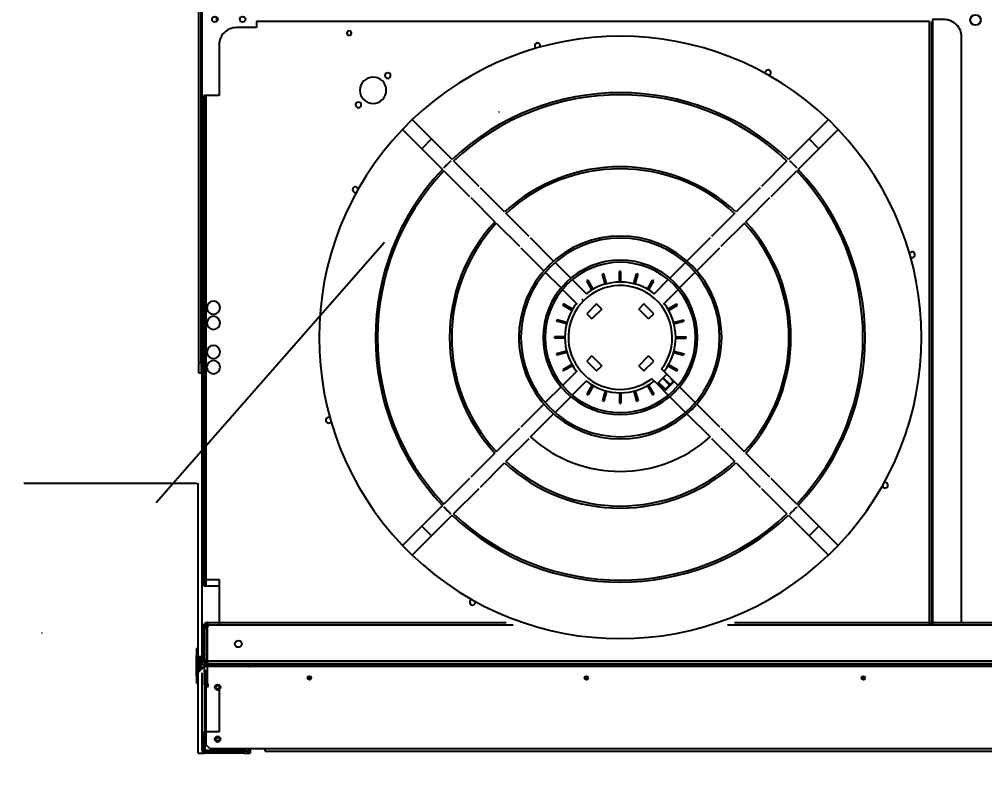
# Model space of a CAD drawing. Header units: millimetres. Extents: x -2755 to 27598, y -1135 to 13405.
# Drawn here: x 20075.2 to 20214.6, y 5404.8 to 5515.5 of the extents above; entities that cross this region are included whole.
import ezdxf

# ---------------------------------------------------------------- set-up
doc = ezdxf.new("R2010")
doc.units = ezdxf.units.MM
doc.header["$LTSCALE"] = 100
doc.linetypes.add('DASHDOT', pattern=[1, 0.5, -0.25, 0, -0.25])
doc.linetypes.add('HIDDEN', pattern=[0.375, 0.25, -0.125])
for name, color, linetype in [('MEKANIK', 7, 'Continuous'), ('OK', 7, 'Continuous'), ('OLCU DIS', 7, 'Continuous')]:
    doc.layers.add(name, color=color, linetype=linetype)
doc.styles.add('olcu', font='romans.shx', dxfattribs={"width": 0.5})
doc.dimstyles.new('1-200', dxfattribs={"dimtxt": 40, "dimasz": 2, "dimexe": 0, "dimexo": 0, "dimgap": 10, "dimtad": 1, "dimdec": 4, "dimrnd": 0.1, "dimzin": 9, "dimdsep": 46, "dimtxsty": 'olcu', "dimblk1": 'SOL', "dimblk2": 'SAG', "dimsah": 1, "dimcen": 0, "dimse1": 1, "dimse2": 1, "dimclre": 13, "dimadec": 0, "dimazin": 0, "dimtfac": 1, "dimtdec": 4, "dimtix": 1, "dimtmove": 2, "dimatfit": 2, "dimldrblk": 'SOL', "dimfxl": 0, "dimtolj": 1, "dimarcsym": 0})

# ---------------------------------------------------------------- blocks, each defined once
blk = doc.blocks.new('SOL')
at = {"color": 0}
for p, q in [((0, 30), (0, -6.962)), ((7.582, 0), (-6.967, 0))]:
    blk.add_line(p, q, dxfattribs=at)
blk.add_circle((0, 0), 3, dxfattribs=at)
blk = doc.blocks.new('SAG')
at = {"color": 0}
for p, q in [((0, -30), (0, 6.962)), ((7.582, 0), (-6.967, 0))]:
    blk.add_line(p, q, dxfattribs=at)
blk.add_circle((0, 0), 3, dxfattribs=at)
blk = doc.blocks.new('*D358')
at = {"layer": 'OLCU DIS', "color": 0, "lineweight": -2, "transparency": 16777216}
blk.add_line((22230, 12198), (22230, 1712), dxfattribs=at)
at = {"layer": 'OLCU DIS', "color": 0, "lineweight": -2, "transparency": 16777216, "xscale": 2, "yscale": 2, "zscale": 2}
for name, p, rotation in [('SOL', (22230, 12200), 90), ('SAG', (22230, 1710), 270)]:
    blk.add_blockref(name, p, dxfattribs=dict(at, rotation=rotation))
at = {"layer": 'OLCU DIS', "color": 0, "transparency": 16777216, "insert": (22200, 6955), "char_height": 40, "attachment_point": 5, "rotation": 90, "style": 'olcu'}
blk.add_mtext('\\A1;10490', dxfattribs=at)
blk = doc.blocks.new('_Open30')
at = {"color": 0, "linetype": 'ByBlock', "lineweight": -2}
for p, q in [((-1, 0.268), (0, 0)), ((0, 0), (-1, -0.268)), ((0, 0), (-1, 0))]:
    blk.add_line(p, q, dxfattribs=at)
blk = doc.blocks.new('*D382')
at = {"layer": 'OLCU DIS', "color": 0, "lineweight": -2, "transparency": 16777216}
blk.add_line((21990, 6028), (21990, 4482), dxfattribs=at)
at = {"layer": 'OLCU DIS', "color": 0, "lineweight": -2, "transparency": 16777216, "xscale": 2, "yscale": 2, "zscale": 2}
for name, p, rotation in [('SOL', (21990, 6030), 90), ('SAG', (21990, 4480), 270)]:
    blk.add_blockref(name, p, dxfattribs=dict(at, rotation=rotation))
at = {"layer": 'OLCU DIS', "color": 0, "transparency": 16777216, "insert": (21960, 5255), "char_height": 40, "attachment_point": 5, "rotation": 90, "style": 'olcu'}
blk.add_mtext('\\A1;1550', dxfattribs=at)
blk = doc.blocks.new('*D400')
at = {"layer": 'OLCU DIS', "color": 0, "lineweight": -2, "transparency": 16777216}
blk.add_line((21870, 5648), (21870, 4482), dxfattribs=at)
at = {"layer": 'OLCU DIS', "color": 0, "lineweight": -2, "transparency": 16777216, "xscale": 2, "yscale": 2, "zscale": 2}
for name, p, rotation in [('SOL', (21870, 5650), 90), ('SAG', (21870, 4480), 270)]:
    blk.add_blockref(name, p, dxfattribs=dict(at, rotation=rotation))
at = {"layer": 'OLCU DIS', "color": 0, "transparency": 16777216, "insert": (21840, 5065), "char_height": 40, "attachment_point": 5, "rotation": 90, "style": 'olcu'}
blk.add_mtext('\\A1;1170', dxfattribs=at)
blk = doc.blocks.new('CH')
at = {"color": 0}
for p, q in [((-1078.5, -2383), (-1078.5, -519.2)), ((-1083, -1946.6), (-1083, -539.2)), ((-1080, -1946.6), (-1080, -539.2)), ((-1057, -1453.4), (-1057, -1448)), ((-1000, -1462.7), (-1029, -1462.7)), ((-28, -1453.7), (-1000, -1453.7)), ((-1000, -1453.7), (-1000, -1462.7)), ((-28, -2324.7), (-28, -1453.7)), ((-25, -1453.7), (-25, -2324.7)), ((-6.5, -1451.2), (-23.5, -1451.2)), ((-23.5, -1451.2), (-23.5, -2324.7)), ((18.5, -2322), (18.5, -1476.2)), ((-1054, -1487.7), (-1054, -1560.7)), ((-1074.5, -1560.7), (-1076, -1560.7)), ((-1076, -1568), (-1076, -1560.7)), ((-1074.5, -1560.7), (-1074.5, -1568)), ((-1073, -1560.7), (-1074.5, -1560.7)), ((-1054, -1560.7), (-1073, -1560.7)), ((-1073, -1560.7), (-1073, -2259.7)), ((-1074.5, -1568), (-1076, -1568)), ((-1076, -1585.7), (-1076, -1568)), ((-1074.5, -1568), (-1074.5, -1585.7)), ((-1073, -1570), (-1073, -2269)), ((-1076, -1585.7), (-1074.5, -1585.7)), ((-1076, -2234.7), (-1076, -1585.7)), ((-1074.5, -2234.7), (-1074.5, -1585.7)), ((-1076, -2244), (-1076, -1595)), ((-1074.5, -2244), (-1074.5, -1595)), ((-775, -1595.5), (-789.2, -1609.7)), ((-747.1, -1623.4), (-775, -1595.5)), ((-174, -1595.5), (-201.9, -1623.4)), ((-159.8, -1609.7), (-174, -1595.5)), ((-789.2, -1609.7), (-761.3, -1637.6)), ((-187.7, -1637.6), (-159.8, -1609.7)), ((-747.1, -1623.4), (-761.3, -1637.6)), ((-717.3, -1653.3), (-747.1, -1623.4)), ((-201.9, -1623.4), (-231.7, -1653.3)), ((-187.7, -1637.6), (-201.9, -1623.4)), ((-761.3, -1637.6), (-731.4, -1667.4)), ((-217.6, -1667.4), (-187.7, -1637.6)), ((-678.3, -1692.2), (-715.2, -1655.3)), ((-233.8, -1655.3), (-270.7, -1692.2)), ((-729.4, -1669.4), (-692.5, -1706.4)), ((-256.5, -1706.4), (-219.6, -1669.4)), ((-641.6, -1729), (-676.5, -1694)), ((-272.5, -1694), (-307.4, -1729)), ((-690.6, -1708.2), (-655.7, -1743.1)), ((-293.3, -1743.1), (-258.4, -1708.2)), ((-606.2, -1764.4), (-639.7, -1730.9)), ((-309.3, -1730.9), (-342.8, -1764.4)), ((-653.8, -1745), (-620.3, -1778.5)), ((-328.7, -1778.5), (-295.2, -1745)), ((-570.8, -1799.8), (-604.1, -1766.4)), ((-344.9, -1766.4), (-378.2, -1799.8)), ((-618.3, -1780.6), (-584.9, -1813.9)), ((-364.1, -1813.9), (-330.7, -1780.6)), ((-576, -1808.7), (-578.1, -1806.6)), ((-546, -1824.6), (-568.7, -1801.9)), ((-380.3, -1801.9), (-403, -1824.6)), ((-582.8, -1816), (-560.1, -1838.7)), ((-498.1, -1818.2), (-500.1, -1818.7)), ((-496.2, -1833.2), (-500.1, -1818.7)), ((-494.2, -1832.7), (-498.1, -1818.2)), ((-473.5, -1815.2), (-475.5, -1815.2)), ((-475.5, -1830.2), (-475.5, -1815.2)), ((-473.5, -1830.2), (-473.5, -1815.2)), ((-454.8, -1832.7), (-450.9, -1818.2)), ((-452.8, -1833.2), (-448.9, -1818.7)), ((-448.9, -1818.7), (-450.9, -1818.2)), ((-388.9, -1838.7), (-366.2, -1816)), ((-551.2, -1833.5), (-553.3, -1831.3)), ((-522.7, -1847.9), (-543.8, -1826.7)), ((-521.1, -1827.4), (-522.9, -1828.4)), ((-515.4, -1841.4), (-522.9, -1828.4)), ((-513.6, -1840.4), (-521.1, -1827.4)), ((-435.4, -1840.4), (-427.9, -1827.4)), ((-433.6, -1841.4), (-426.1, -1828.4)), ((-426.1, -1828.4), (-427.9, -1827.4)), ((-405.2, -1826.7), (-426.3, -1847.9)), ((-558, -1840.9), (-536.8, -1862)), ((-412.2, -1862), (-391, -1840.9)), ((-556.3, -1861.8), (-557.3, -1863.6)), ((-544.3, -1871.1), (-557.3, -1863.6)), ((-543.3, -1869.3), (-556.3, -1861.8)), ((-530.3, -1854.4), (-527.5, -1857.2)), ((-508.7, -1861.8), (-522.9, -1876)), ((-501.3, -1869.3), (-508.7, -1861.8)), ((-440.3, -1861.8), (-447.7, -1869.3)), ((-426.1, -1876), (-440.3, -1861.8)), ((-405.7, -1869.3), (-392.7, -1861.8)), ((-404.7, -1871.1), (-391.7, -1863.6)), ((-391.7, -1863.6), (-392.7, -1861.8)), ((-522.9, -1876), (-515.4, -1883.4)), ((-501.3, -1869.3), (-515.4, -1883.4)), ((-433.6, -1883.4), (-447.7, -1869.3)), ((-433.6, -1883.4), (-426.1, -1876)), ((-566, -1884.6), (-566.5, -1886.6)), ((-552, -1890.5), (-566.5, -1886.6)), ((-551.5, -1888.5), (-566, -1884.6)), ((-397.5, -1888.5), (-383, -1884.6)), ((-397, -1890.5), (-382.5, -1886.6)), ((-382.5, -1886.6), (-383, -1884.6)), ((-554.5, -1909.2), (-569.5, -1909.2)), ((-569.5, -1909.2), (-569.5, -1911.2)), ((-394.5, -1909.2), (-379.5, -1909.2)), ((-379.5, -1911.2), (-379.5, -1909.2)), ((-554.5, -1911.2), (-569.5, -1911.2)), ((-394.5, -1911.2), (-379.5, -1911.2)), ((-552, -1929.9), (-566.5, -1933.8)), ((-566.5, -1933.8), (-566, -1935.7)), ((-551.5, -1931.9), (-566, -1935.7)), ((-515.4, -1937), (-522.9, -1944.4)), ((-515.4, -1937), (-501.3, -1951.1)), ((-447.7, -1951.1), (-433.6, -1937)), ((-426.1, -1944.4), (-433.6, -1937)), ((-397.5, -1931.9), (-383, -1935.7)), ((-397, -1929.9), (-382.5, -1933.8)), ((-383, -1935.7), (-382.5, -1933.8)), ((-1083, -1946.6), (-1080, -1946.6)), ((-1083, -1961.7), (-1083, -1946.6)), ((-1080, -1946.6), (-1080, -1961.7)), ((-544.3, -1949.3), (-557.3, -1956.8)), ((-543.3, -1951.1), (-556.3, -1958.6)), ((-522.9, -1944.4), (-508.7, -1958.6)), ((-508.7, -1958.6), (-501.3, -1951.1)), ((-447.7, -1951.1), (-440.3, -1958.6)), ((-440.3, -1958.6), (-426.1, -1944.4)), ((-405.7, -1951.1), (-392.7, -1958.6)), ((-404.7, -1949.3), (-391.7, -1956.8)), ((-1080, -1961.7), (-1083, -1961.7)), ((-536.8, -1958.3), (-558, -1979.5)), ((-557.3, -1956.8), (-556.3, -1958.6)), ((-407.3, -1963.2), (-421.5, -1977.4)), ((-407.3, -1963.2), (-414.9, -1955.7)), ((-391, -1979.5), (-407.3, -1963.2)), ((-392.7, -1958.6), (-391.7, -1956.8)), ((-543.8, -1993.7), (-522.7, -1972.5)), ((-515.4, -1979), (-522.9, -1992)), ((-433.6, -1979), (-426.1, -1992)), ((-421.5, -1977.4), (-429, -1969.8)), ((-421.5, -1977.4), (-405.2, -1993.7)), ((-419.7, -1975.6), (-409.8, -1985.5)), ((-419.5, -1975.4), (-409.6, -1985.3)), ((-409.3, -1985), (-419.2, -1975.1)), ((-413.2, -1969.2), (-403.4, -1979)), ((-412.9, -1968.8), (-403, -1978.7)), ((-402.7, -1978.4), (-412.6, -1968.5)), ((-403.4, -1979), (-409.3, -1985)), ((-408.8, -1985.5), (-402.8, -1979.5)), ((-408.4, -1985.5), (-402.4, -1979.5)), ((-403.4, -1979), (-403.1, -1978.8)), ((-403.1, -1978.8), (-403, -1978.7)), ((-402.4, -1979.5), (-403.1, -1978.8)), ((-403, -1978.7), (-402.7, -1978.4)), ((-398.1, -1973.8), (-402.7, -1978.4)), ((-402.4, -1979.5), (-397.8, -1974.9)), ((-402.3, -1979), (-397.7, -1974.4)), ((-402.1, -1969.7), (-398.1, -1973.8)), ((-400.3, -1971.1), (-397.9, -1973.6)), ((-399.2, -1972.2), (-397.8, -1973.5)), ((-398.1, -1973.8), (-397.9, -1973.6)), ((-397.9, -1973.6), (-397.8, -1973.5)), ((-560.1, -1981.6), (-582.8, -2004.3)), ((-522.9, -1992), (-521.1, -1993)), ((-513.6, -1980), (-521.1, -1993)), ((-496.2, -1987.2), (-500.1, -2001.7)), ((-494.2, -1987.7), (-498.1, -2002.2)), ((-475.5, -1990.2), (-475.5, -2005.2)), ((-473.5, -1990.2), (-473.5, -2005.2)), ((-454.8, -1987.7), (-450.9, -2002.2)), ((-452.8, -1987.2), (-448.9, -2001.7)), ((-435.4, -1980), (-427.9, -1993)), ((-427.9, -1993), (-426.1, -1992)), ((-409.8, -1985.5), (-410.4, -1986.1)), ((-409.8, -1985.5), (-409.6, -1985.3)), ((-409.7, -1986.4), (-409.1, -1985.8)), ((-409.6, -1985.3), (-409.3, -1985)), ((-409, -1986.1), (-408.4, -1985.5)), ((-395.7, -1989), (-397.8, -1986.9)), ((-366.2, -2004.3), (-388.9, -1981.6)), ((-584.9, -2006.5), (-618.3, -2039.8)), ((-568.7, -2018.5), (-546, -1995.8)), ((-500.1, -2001.7), (-498.1, -2002.2)), ((-475.5, -2005.2), (-473.5, -2005.2)), ((-450.9, -2002.2), (-448.9, -2001.7)), ((-403, -1995.8), (-380.3, -2018.5)), ((-330.7, -2039.8), (-364.1, -2006.5)), ((-604.1, -2053.9), (-570.8, -2020.6)), ((-378.2, -2020.6), (-344.9, -2053.9)), ((-370.9, -2013.8), (-373, -2011.7)), ((-620.3, -2041.9), (-653.8, -2075.3)), ((-295.2, -2075.3), (-328.7, -2041.9)), ((-639.7, -2089.5), (-606.2, -2056)), ((-342.8, -2056), (-309.3, -2089.5)), ((-655.7, -2077.3), (-690.6, -2112.2)), ((-258.4, -2112.2), (-293.3, -2077.3)), ((-676.5, -2126.3), (-641.6, -2091.4)), ((-307.4, -2091.4), (-272.5, -2126.3)), ((-692.5, -2114), (-729.4, -2150.9)), ((-219.6, -2150.9), (-256.5, -2114)), ((-1084, -2510.5), (-1084, -2120.5)), ((-715.2, -2165.1), (-678.3, -2128.2)), ((-270.7, -2128.2), (-233.8, -2165.1)), ((-731.4, -2153), (-761.3, -2182.8)), ((-187.7, -2182.8), (-217.6, -2153)), ((-747.1, -2197), (-717.3, -2167.1)), ((-231.7, -2167.1), (-201.9, -2197)), ((-761.3, -2182.8), (-789.2, -2210.7)), ((-761.3, -2182.8), (-747.1, -2197)), ((-201.9, -2197), (-187.7, -2182.8)), ((-159.8, -2210.7), (-187.7, -2182.8)), ((-775, -2224.9), (-747.1, -2197)), ((-201.9, -2197), (-174, -2224.9)), ((-789.2, -2210.7), (-775, -2224.9)), ((-174, -2224.9), (-159.8, -2210.7)), ((-1074.5, -2234.7), (-1076, -2234.7)), ((-1076, -2252.4), (-1076, -2234.7)), ((-1074.5, -2244), (-1076, -2244)), ((-1076, -2261.7), (-1076, -2244)), ((-1074.5, -2234.7), (-1074.5, -2252.4)), ((-1074.5, -2244), (-1074.5, -2261.7)), ((-1076, -2252.4), (-1074.5, -2252.4)), ((-1076, -2259.7), (-1076, -2252.4)), ((-1074.5, -2252.4), (-1074.5, -2259.7)), ((-1076, -2259.7), (-1074.5, -2259.7)), ((-1076, -2261.7), (-1074.5, -2261.7)), ((-1076, -2269), (-1076, -2261.7)), ((-1076, -2269), (-1074.5, -2269)), ((-1074.5, -2259.7), (-1073, -2259.7)), ((-1074.5, -2261.7), (-1074.5, -2269)), ((-1074.5, -2269), (-1073, -2269)), ((-1073, -2259.7), (-1054, -2259.7)), ((-1073, -2269), (-1054, -2269)), ((-1054, -2259.7), (-1054, -2324.7)), ((-1054, -2269), (-1054, -2322)), ((-1076, -2324.5), (-1073.5, -2324.5)), ((-1076, -2326.8), (-1076, -2324.5)), ((-1076, -2326.8), (-1074.5, -2326.8)), ((-1076, -2376.8), (-1076, -2326.8)), ((-1075, -2327.2), (-1072.5, -2327.2)), ((-1075, -2329.4), (-1075, -2327.2)), ((-1074.5, -2326.8), (-1073.5, -2326.8)), ((-1073.5, -2324.5), (-1073.5, -2322)), ((-1073.5, -2322), (-1071.2, -2322)), ((-1071.2, -2324.5), (-1073.5, -2324.5)), ((-1073.5, -2324.5), (-1073.5, -2326.8)), ((-1072.5, -2324.7), (-1070.2, -2324.7)), ((-1072.5, -2327.2), (-1072.5, -2324.7)), ((-1070.2, -2327.2), (-1072.5, -2327.2)), ((-1072.5, -2327.2), (-1072.5, -2329.4)), ((-1072, -2326.8), (-1072, -2376.8)), ((-1071.2, -2323.5), (-1071.2, -2322)), ((-1071.2, -2322), (-639.5, -2322)), ((-1071.2, -2324.5), (-1071.2, -2323.5)), ((-629.4, -2326), (-1071.2, -2326)), ((-1070.2, -2326.2), (-1070.2, -2324.7)), ((-1070.2, -2327.2), (-1070.2, -2326.2)), ((397.6, -2326), (-319.6, -2326)), ((-309.5, -2322), (387.5, -2322)), ((-1075, -2409.9), (-1075, -2329.4)), ((-1075, -2329.4), (-1073.5, -2329.4)), ((-1075, -2409.9), (-1075, -2329.4)), ((-1073.5, -2329.4), (-1072.5, -2329.4)), ((-1071, -2329.4), (-1071, -2409.9)), ((-1071, -2329.4), (-1071, -2409.9)), ((-1085.5, -2359.5), (-1086.5, -2359.5)), ((-1086.5, -2359.5), (-1086.5, -2369.5)), ((-1086.5, -2369.5), (-1085.5, -2369.5)), ((-1086.5, -2399.5), (-1086.5, -2369.5)), ((-1085.5, -2369.5), (-1085.5, -2359.5)), ((-1085.5, -2369.5), (-1085.5, -2385.5)), ((-1083, -2371.5), (-1083, -2385.5)), ((-1080, -2371.5), (-1083, -2371.5)), ((-1080.7, -2383), (-1083, -2383)), ((-1083, -2383), (-1083, -2385.5)), ((-1080.7, -2384.5), (-1080.7, -2383)), ((-1010.3, -2383), (-1080.7, -2383)), ((-1080, -2383), (-1080, -2371.5)), ((-1076, -2379), (-1076, -2376.8)), ((-1074.5, -2376.8), (-1076, -2376.8)), ((-1073.5, -2379), (-1076, -2379)), ((-1073.5, -2376.8), (-1074.5, -2376.8)), ((-1073.5, -2376.8), (-1073.5, -2379)), ((-1073.5, -2379), (-1071.2, -2379)), ((-1073.5, -2381.5), (-1073.5, -2379)), ((-1071.2, -2381.5), (-1073.5, -2381.5)), ((-1071.2, -2377.5), (1149.2, -2377.5)), ((-1071.2, -2380), (-1071.2, -2379)), ((-1071.2, -2381.5), (-1071.2, -2380)), ((1149.2, -2381.5), (-1071.2, -2381.5)), ((-1057, -2381.7), (-1057, -2381.5)), ((-1010.3, -2384.5), (-1010.3, -2383)), ((-1008, -2383), (-1010.3, -2383)), ((-1008, -2385.5), (-1008, -2383)), ((1046.5, -2383.5), (-1005.5, -2383.5)), ((-1005.5, -2383.5), (-1005.5, -2385.5)), ((-983.5, -2383.5), (-983.5, -2381.5)), ((-979, -2383.5), (-979, -2381.5)), ((-968, -2381.5), (-968, -2383)), ((-901, -2383), (-968, -2383)), ((-968, -2383), (-968, -2383.5)), ((-901, -2383), (-901, -2381.5)), ((-901, -2383.5), (-901, -2383)), ((-871, -2381.5), (-871, -2383)), ((-871, -2383), (-871, -2383.5)), ((20.5, -2383), (-871, -2383)), ((20.5, -2383), (20.5, -2381.5)), ((20.5, -2383.5), (20.5, -2383)), ((-1085.5, -2395.5), (-1075.5, -2385.5)), ((-1085.5, -2385.5), (-1085.5, -2387.8)), ((-1083, -2385.5), (-1085.5, -2385.5)), ((-1085.5, -2395.5), (-1085.5, -2387.8)), ((-1084, -2387.8), (-1085.5, -2387.8)), ((-1083, -2387.8), (-1084, -2387.8)), ((-1083, -2387.8), (-1083, -2385.5)), ((-1083, -2385.5), (-1080.7, -2385.5)), ((-1081.5, -2391.5), (-1081.5, -2387.8)), ((-1080.7, -2385.5), (-1080.7, -2384.5)), ((-1077, -2387), (-1080.7, -2387)), ((-1078.5, -2505.8), (-1078.5, -2394.5)), ((-1005.5, -2385.5), (-1075.5, -2385.5)), ((-1074.5, -2505.8), (-1074.5, -2394.5)), ((-1072.5, -2498.7), (-1072.5, -2390.9)), ((-1010.3, -2385.5), (-1010.3, -2384.5)), ((1046.5, -2385.5), (-1005.5, -2385.5)), ((-1086.5, -2399.5), (-1086.5, -2409.5)), ((-1085.5, -2399.5), (-1086.5, -2399.5)), ((-1086.5, -2409.5), (-1085.5, -2409.5)), ((-1073.5, -2409.9), (-1075, -2409.9)), ((-1075, -2412.2), (-1075, -2409.9)), ((-1072.5, -2409.9), (-1073.5, -2409.9)), ((-1072.5, -2409.9), (-1072.5, -2412.2)), ((-920.9, -2402), (-926.1, -2402)), ((-520.9, -2402), (-526.1, -2402)), ((-120.9, -2402), (-126.1, -2402)), ((-1072.5, -2412.2), (-1075, -2412.2)), ((-1072.5, -2414.7), (-1072.5, -2412.2)), ((-1072.5, -2412.2), (-1070.2, -2412.2)), ((-1070.2, -2414.7), (-1072.5, -2414.7)), ((-1070.2, -2413.1), (-1070.2, -2412.2)), ((-1070.2, -2414.7), (-1070.2, -2413.1)), ((-1054, -2414.7), (-1054, -2479.7)), ((-1074.5, -2479.7), (-1076, -2479.7)), ((-1076, -2487), (-1076, -2479.7)), ((-1074.5, -2479.7), (-1074.5, -2487)), ((-1073, -2479.7), (-1074.5, -2479.7)), ((-1054, -2479.7), (-1073, -2479.7)), ((-1074.5, -2487), (-1076, -2487)), ((-1076, -2504.7), (-1076, -2487)), ((-1074.5, -2487), (-1074.5, -2504.7)), ((-1078.5, -2505.8), (-1078.5, -2506.5)), ((-1078.5, -2505.8), (-1077, -2505.8)), ((-1078.5, -2506.5), (-1077, -2506.5)), ((-1077, -2505.8), (-1076, -2505.8)), ((-1077, -2506.5), (-1076, -2506.5)), ((-1076, -2504.7), (-1074.5, -2504.7)), ((-1076, -2506.5), (-1076, -2505.8)), ((-1074.5, -2508), (-1017.4, -2508)), ((-1073.7, -2506.5), (-1017.4, -2506.5)), ((-1012, -2508), (-1073.1, -2508)), ((-1067.2, -2504), (-1072.5, -2498.7)), ((-1067.2, -2504), (-987.5, -2504)), ((-1014.9, -2504), (-1017.4, -2506.5)), ((-1012, -2508), (-1017.4, -2508)), ((-1017.4, -2508), (-1017.4, -2510.5)), ((-1012, -2504), (-1012, -2508)), ((-1012, -2510.5), (-1012, -2508)), ((-1009, -2504), (-1009, -2510.5)), ((-987.5, -2504), (1069.5, -2504)), ((-987.5, -2508), (-987.5, -2504)), ((-987.5, -2508), (1069.5, -2508)), ((-1084, -2510.5), (-1074.5, -2510.5)), ((-1017.4, -2510.5), (-1074.5, -2510.5)), ((-1017.4, -2510.5), (-1012, -2510.5)), ((-1012, -2510.5), (-1009, -2510.5))]:
    blk.add_line(p, q, dxfattribs=at)
at = {"color": 0, "flags": 128}
for points in [[(-1076, -2326.8), (-1076, -2326.8), (-1076, -2326.9), (-1075.9, -2327), (-1075.9, -2327.1), (-1075.8, -2327.1), (-1075.8, -2327.2), (-1075.7, -2327.3), (-1075.5, -2327.3), (-1075.4, -2327.3), (-1075.3, -2327.4), (-1075.1, -2327.4), (-1074.9, -2327.4), (-1074.7, -2327.4), (-1074.5, -2327.4), (-1074.3, -2327.4), (-1074, -2327.3), (-1073.8, -2327.3), (-1073.5, -2327.2), (-1073.3, -2327.2), (-1073, -2327.1), (-1072.8, -2327), (-1072.5, -2327), (-1072.3, -2326.9), (-1072, -2326.8)], [(-1073.4, -2327.2), (-1073.4, -2327.2), (-1073.4, -2327.2), (-1073.4, -2327.2), (-1073.4, -2327.2), (-1073.4, -2327.1), (-1073.4, -2327.1), (-1073.5, -2327.1), (-1073.5, -2327.1), (-1073.5, -2327.1), (-1073.5, -2327.1), (-1073.5, -2327), (-1073.5, -2327), (-1073.5, -2327), (-1073.5, -2327), (-1073.5, -2327), (-1073.5, -2326.9), (-1073.5, -2326.9), (-1073.5, -2326.9), (-1073.5, -2326.9), (-1073.5, -2326.8), (-1073.5, -2326.8), (-1073.5, -2326.8), (-1073.5, -2326.8), (-1073.5, -2326.8)], [(-1071.2, -2326), (-1071.2, -2325.8), (-1071.1, -2325.6), (-1071, -2325.3), (-1070.9, -2325.1), (-1070.9, -2324.9), (-1070.8, -2324.6), (-1070.7, -2324.4), (-1070.7, -2324.1), (-1070.7, -2323.9), (-1070.6, -2323.7), (-1070.6, -2323.5), (-1070.6, -2323.2), (-1070.6, -2323.1), (-1070.6, -2322.9), (-1070.6, -2322.7), (-1070.7, -2322.6), (-1070.7, -2322.4), (-1070.8, -2322.3), (-1070.8, -2322.2), (-1070.9, -2322.1), (-1071, -2322.1), (-1071, -2322), (-1071.1, -2322), (-1071.2, -2322)], [(-1071.2, -2324.5), (-1071.2, -2324.5), (-1071.2, -2324.5), (-1071.2, -2324.5), (-1071.2, -2324.5), (-1071.1, -2324.5), (-1071.1, -2324.5), (-1071.1, -2324.5), (-1071.1, -2324.5), (-1071.1, -2324.5), (-1071, -2324.5), (-1071, -2324.5), (-1071, -2324.5), (-1071, -2324.5), (-1071, -2324.5), (-1070.9, -2324.5), (-1070.9, -2324.5), (-1070.9, -2324.5), (-1070.9, -2324.6), (-1070.9, -2324.6), (-1070.8, -2324.6), (-1070.8, -2324.6), (-1070.8, -2324.6), (-1070.8, -2324.6), (-1070.8, -2324.6)], [(-1070.2, -2328.7), (-1070.2, -2328.5), (-1070.1, -2328.3), (-1070, -2328), (-1069.9, -2327.8), (-1069.9, -2327.6), (-1069.8, -2327.3), (-1069.7, -2327.1), (-1069.7, -2326.8), (-1069.7, -2326.6), (-1069.6, -2326.4), (-1069.6, -2326.1), (-1069.6, -2325.9), (-1069.6, -2325.7), (-1069.6, -2325.6), (-1069.6, -2325.4), (-1069.7, -2325.2), (-1069.7, -2325.1), (-1069.8, -2325), (-1069.8, -2324.9), (-1069.9, -2324.8), (-1070, -2324.8), (-1070, -2324.7), (-1070.1, -2324.7), (-1070.2, -2324.7)], [(-1070.2, -2327.2), (-1070.2, -2327.2), (-1070.2, -2327.2), (-1070.2, -2327.2), (-1070.2, -2327.2), (-1070.1, -2327.2), (-1070.1, -2327.2), (-1070.1, -2327.2), (-1070.1, -2327.2), (-1070.1, -2327.2), (-1070, -2327.2), (-1070, -2327.2), (-1070, -2327.2), (-1070, -2327.2), (-1070, -2327.2), (-1069.9, -2327.2), (-1069.9, -2327.2), (-1069.9, -2327.2), (-1069.9, -2327.2), (-1069.9, -2327.2), (-1069.8, -2327.3), (-1069.8, -2327.3), (-1069.8, -2327.3), (-1069.8, -2327.3), (-1069.8, -2327.3)], [(-1075, -2329.4), (-1075, -2329.5), (-1075, -2329.6), (-1074.9, -2329.7), (-1074.9, -2329.8), (-1074.8, -2329.8), (-1074.8, -2329.9), (-1074.7, -2329.9), (-1074.5, -2330), (-1074.4, -2330), (-1074.3, -2330.1), (-1074.1, -2330.1), (-1073.9, -2330.1), (-1073.7, -2330.1), (-1073.5, -2330.1), (-1073.3, -2330), (-1073, -2330), (-1072.8, -2330), (-1072.5, -2329.9), (-1072.3, -2329.9), (-1072, -2329.8), (-1071.8, -2329.7), (-1071.5, -2329.6), (-1071.3, -2329.5), (-1071, -2329.4)], [(-1072.4, -2329.9), (-1072.4, -2329.9), (-1072.4, -2329.9), (-1072.4, -2329.9), (-1072.4, -2329.8), (-1072.4, -2329.8), (-1072.4, -2329.8), (-1072.5, -2329.8), (-1072.5, -2329.8), (-1072.5, -2329.8), (-1072.5, -2329.7), (-1072.5, -2329.7), (-1072.5, -2329.7), (-1072.5, -2329.7), (-1072.5, -2329.7), (-1072.5, -2329.6), (-1072.5, -2329.6), (-1072.5, -2329.6), (-1072.5, -2329.6), (-1072.5, -2329.6), (-1072.5, -2329.5), (-1072.5, -2329.5), (-1072.5, -2329.5), (-1072.5, -2329.5), (-1072.5, -2329.4)], [(-1080.7, -2387), (-1080.7, -2386.8), (-1080.6, -2386.5), (-1080.5, -2386.3), (-1080.4, -2386), (-1080.3, -2385.8), (-1080.3, -2385.6), (-1080.2, -2385.3), (-1080.2, -2385.1), (-1080.2, -2384.8), (-1080.1, -2384.6), (-1080.1, -2384.4), (-1080.1, -2384.2), (-1080.1, -2384), (-1080.1, -2383.8), (-1080.2, -2383.7), (-1080.2, -2383.5), (-1080.2, -2383.4), (-1080.3, -2383.3), (-1080.3, -2383.2), (-1080.4, -2383.1), (-1080.5, -2383.1), (-1080.6, -2383), (-1080.7, -2383), (-1080.7, -2383)], [(-1072, -2376.8), (-1072.2, -2376.7), (-1072.4, -2376.6), (-1072.7, -2376.5), (-1072.9, -2376.4), (-1073.1, -2376.4), (-1073.4, -2376.3), (-1073.6, -2376.2), (-1073.9, -2376.2), (-1074.1, -2376.2), (-1074.3, -2376.1), (-1074.5, -2376.1), (-1074.8, -2376.1), (-1074.9, -2376.1), (-1075.1, -2376.1), (-1075.3, -2376.1), (-1075.4, -2376.2), (-1075.6, -2376.2), (-1075.7, -2376.3), (-1075.8, -2376.3), (-1075.9, -2376.4), (-1075.9, -2376.5), (-1076, -2376.5), (-1076, -2376.6), (-1076, -2376.8)], [(-1073.5, -2376.8), (-1073.5, -2376.7), (-1073.5, -2376.7), (-1073.5, -2376.7), (-1073.5, -2376.7), (-1073.5, -2376.6), (-1073.5, -2376.6), (-1073.5, -2376.6), (-1073.5, -2376.6), (-1073.5, -2376.6), (-1073.5, -2376.5), (-1073.5, -2376.5), (-1073.5, -2376.5), (-1073.5, -2376.5), (-1073.5, -2376.5), (-1073.5, -2376.4), (-1073.5, -2376.4), (-1073.5, -2376.4), (-1073.4, -2376.4), (-1073.4, -2376.4), (-1073.4, -2376.3), (-1073.4, -2376.3), (-1073.4, -2376.3), (-1073.4, -2376.3), (-1073.4, -2376.3)], [(-1071.2, -2381.5), (-1071.2, -2381.5), (-1071.1, -2381.5), (-1071, -2381.4), (-1070.9, -2381.4), (-1070.9, -2381.3), (-1070.8, -2381.3), (-1070.7, -2381.2), (-1070.7, -2381), (-1070.7, -2380.9), (-1070.6, -2380.8), (-1070.6, -2380.6), (-1070.6, -2380.4), (-1070.6, -2380.2), (-1070.6, -2380), (-1070.6, -2379.8), (-1070.7, -2379.5), (-1070.7, -2379.3), (-1070.8, -2379), (-1070.8, -2378.8), (-1070.9, -2378.5), (-1071, -2378.3), (-1071, -2378), (-1071.1, -2377.8), (-1071.2, -2377.5)], [(-1070.8, -2378.9), (-1070.8, -2378.9), (-1070.8, -2378.9), (-1070.8, -2378.9), (-1070.8, -2378.9), (-1070.9, -2378.9), (-1070.9, -2379), (-1070.9, -2379), (-1070.9, -2379), (-1070.9, -2379), (-1071, -2379), (-1071, -2379), (-1071, -2379), (-1071, -2379), (-1071, -2379), (-1071, -2379), (-1071.1, -2379), (-1071.1, -2379), (-1071.1, -2379), (-1071.1, -2379), (-1071.2, -2379), (-1071.2, -2379), (-1071.2, -2379), (-1071.2, -2379), (-1071.2, -2379)], [(-1010.3, -2383), (-1010.3, -2383), (-1010.4, -2383), (-1010.5, -2383), (-1010.5, -2383.1), (-1010.6, -2383.1), (-1010.6, -2383.1), (-1010.7, -2383.2), (-1010.7, -2383.3), (-1010.8, -2383.3), (-1010.8, -2383.4), (-1010.8, -2383.5), (-1010.8, -2383.6), (-1010.9, -2383.8), (-1010.9, -2383.9), (-1010.9, -2384), (-1010.9, -2384.2), (-1010.9, -2384.3), (-1010.9, -2384.5), (-1010.9, -2384.6), (-1010.8, -2384.8), (-1010.8, -2385), (-1010.8, -2385.2), (-1010.8, -2385.3), (-1010.7, -2385.5)], [(-1085.5, -2387.8), (-1085.5, -2387.9), (-1085.5, -2387.9), (-1085.4, -2388), (-1085.4, -2388.1), (-1085.3, -2388.2), (-1085.2, -2388.2), (-1085.1, -2388.3), (-1085, -2388.3), (-1084.8, -2388.3), (-1084.7, -2388.4), (-1084.5, -2388.4), (-1084.3, -2388.4), (-1084.1, -2388.4), (-1083.9, -2388.4), (-1083.7, -2388.3), (-1083.4, -2388.3), (-1083.2, -2388.3), (-1082.9, -2388.2), (-1082.7, -2388.2), (-1082.5, -2388.1), (-1082.2, -2388), (-1082, -2387.9), (-1081.7, -2387.9), (-1081.5, -2387.8)], [(-1082.9, -2388.2), (-1082.9, -2388.2), (-1082.9, -2388.2), (-1082.9, -2388.2), (-1082.9, -2388.2), (-1082.9, -2388.1), (-1082.9, -2388.1), (-1083, -2388.1), (-1083, -2388.1), (-1083, -2388.1), (-1083, -2388.1), (-1083, -2388), (-1083, -2388), (-1083, -2388), (-1083, -2388), (-1083, -2388), (-1083, -2387.9), (-1083, -2387.9), (-1083, -2387.9), (-1083, -2387.9), (-1083, -2387.8), (-1083, -2387.8), (-1083, -2387.8), (-1083, -2387.8), (-1083, -2387.8)], [(-1080.7, -2385.5), (-1080.7, -2385.5), (-1080.7, -2385.5), (-1080.7, -2385.5), (-1080.7, -2385.5), (-1080.6, -2385.5), (-1080.6, -2385.5), (-1080.6, -2385.5), (-1080.6, -2385.5), (-1080.5, -2385.5), (-1080.5, -2385.5), (-1080.5, -2385.5), (-1080.5, -2385.5), (-1080.5, -2385.5), (-1080.4, -2385.5), (-1080.4, -2385.5), (-1080.4, -2385.5), (-1080.4, -2385.5), (-1080.4, -2385.6), (-1080.4, -2385.6), (-1080.3, -2385.6), (-1080.3, -2385.6), (-1080.3, -2385.6), (-1080.3, -2385.6), (-1080.3, -2385.6)], [(-1071, -2409.9), (-1071.2, -2409.8), (-1071.4, -2409.8), (-1071.7, -2409.7), (-1071.9, -2409.6), (-1072.1, -2409.5), (-1072.4, -2409.5), (-1072.6, -2409.4), (-1072.9, -2409.4), (-1073.1, -2409.4), (-1073.3, -2409.3), (-1073.5, -2409.3), (-1073.8, -2409.3), (-1073.9, -2409.3), (-1074.1, -2409.3), (-1074.3, -2409.3), (-1074.4, -2409.4), (-1074.6, -2409.4), (-1074.7, -2409.5), (-1074.8, -2409.5), (-1074.9, -2409.6), (-1074.9, -2409.7), (-1075, -2409.7), (-1075, -2409.8), (-1075, -2409.9)], [(-1072.5, -2409.9), (-1072.5, -2409.9), (-1072.5, -2409.9), (-1072.5, -2409.9), (-1072.5, -2409.9), (-1072.5, -2409.8), (-1072.5, -2409.8), (-1072.5, -2409.8), (-1072.5, -2409.8), (-1072.5, -2409.7), (-1072.5, -2409.7), (-1072.5, -2409.7), (-1072.5, -2409.7), (-1072.5, -2409.7), (-1072.5, -2409.6), (-1072.5, -2409.6), (-1072.5, -2409.6), (-1072.5, -2409.6), (-1072.4, -2409.6), (-1072.4, -2409.6), (-1072.4, -2409.5), (-1072.4, -2409.5), (-1072.4, -2409.5), (-1072.4, -2409.5), (-1072.4, -2409.5)], [(-1070.2, -2414.7), (-1070.2, -2414.7), (-1070.1, -2414.7), (-1070, -2414.6), (-1069.9, -2414.6), (-1069.9, -2414.5), (-1069.8, -2414.5), (-1069.7, -2414.4), (-1069.7, -2414.2), (-1069.7, -2414.1), (-1069.6, -2413.9), (-1069.6, -2413.8), (-1069.6, -2413.6), (-1069.6, -2413.4), (-1069.6, -2413.2), (-1069.6, -2413), (-1069.7, -2412.7), (-1069.7, -2412.5), (-1069.8, -2412.2), (-1069.8, -2412), (-1069.9, -2411.7), (-1070, -2411.5), (-1070, -2411.2), (-1070.1, -2410.9), (-1070.2, -2410.7)], [(-1069.8, -2412.1), (-1069.8, -2412.1), (-1069.8, -2412.1), (-1069.8, -2412.1), (-1069.8, -2412.1), (-1069.9, -2412.1), (-1069.9, -2412.1), (-1069.9, -2412.1), (-1069.9, -2412.2), (-1069.9, -2412.2), (-1070, -2412.2), (-1070, -2412.2), (-1070, -2412.2), (-1070, -2412.2), (-1070, -2412.2), (-1070, -2412.2), (-1070.1, -2412.2), (-1070.1, -2412.2), (-1070.1, -2412.2), (-1070.1, -2412.2), (-1070.2, -2412.2), (-1070.2, -2412.2), (-1070.2, -2412.2), (-1070.2, -2412.2), (-1070.2, -2412.2)], [(-1074.5, -2505.8), (-1074.7, -2505.7), (-1075, -2505.6), (-1075.2, -2505.5), (-1075.5, -2505.4), (-1075.7, -2505.3), (-1076, -2505.3), (-1076.2, -2505.2), (-1076.4, -2505.2), (-1076.6, -2505.2), (-1076.9, -2505.1), (-1077.1, -2505.1), (-1077.3, -2505.1), (-1077.4, -2505.1), (-1077.6, -2505.1), (-1077.8, -2505.2), (-1077.9, -2505.2), (-1078, -2505.2), (-1078.2, -2505.3), (-1078.3, -2505.3), (-1078.3, -2505.4), (-1078.4, -2505.5), (-1078.5, -2505.6), (-1078.5, -2505.7), (-1078.5, -2505.8)], [(-1076, -2505.8), (-1076, -2505.7), (-1076, -2505.7), (-1076, -2505.7), (-1076, -2505.7), (-1076, -2505.6), (-1076, -2505.6), (-1076, -2505.6), (-1076, -2505.6), (-1076, -2505.5), (-1076, -2505.5), (-1076, -2505.5), (-1076, -2505.5), (-1076, -2505.5), (-1076, -2505.4), (-1076, -2505.4), (-1075.9, -2505.4), (-1075.9, -2505.4), (-1075.9, -2505.4), (-1075.9, -2505.4), (-1075.9, -2505.3), (-1075.9, -2505.3), (-1075.9, -2505.3), (-1075.9, -2505.3), (-1075.9, -2505.3)]]:
    blk.add_lwpolyline(points, dxfattribs=at)
at = {"color": 0}
for centre, radius in [((-1060, -1450.7), 4.05), ((-1020, -1450.7), 4.05), ((38.5, -1451.7), 7.55), ((-1026, -2352.8), 5), ((-1056, -2415.5), 4.05), ((-923.5, -2402), 2.6), ((-523.5, -2402), 2.6), ((-123.5, -2402), 2.6), ((-1056, -2415.5), 2.6), ((-1056, -2490.5), 4.05), ((-1056, -2490.5), 2.6)]:
    blk.add_circle(centre, radius, dxfattribs=at)
for centre, radius, start, end in [((-1029, -1487.7), 25, 90, 135), ((-6.5, -1476.2), 25, 45, 90), ((-6.5, -1476.2), 25, 0, 45), ((-1029, -1487.7), 25, 135, 180), ((-866, -1470.7), 3.25, 90, 270), ((-866, -1470.7), 3.25, 270, 90), ((-474.5, -1910.2), 435, 46.3173, 133.6827), ((-594.1, -1488.8), 4.05, 135, 243.8404), ((-594.1, -1488.8), 4.05, 327.8504, 135), ((-810.3, -1532), 4.05, 90, 270), ((-810.3, -1532), 4.05, 270, 90), ((-261.1, -1527.7), 4.05, 90, 198.8404), ((-261.1, -1527.7), 4.05, 282.8504, 90), ((-831.5, -1553.2), 19, 90, 270), ((-831.5, -1553.2), 19, 270, 90), ((-474.5, -1910.2), 353.5, 46.621, 133.379), ((-474.5, -1910.2), 350.5, 46.6349, 133.3651), ((-852.7, -1574.4), 4.05, 90, 270), ((-852.7, -1574.4), 4.05, 270, 90), ((-474.5, -1910.2), 435, 136.3173, 223.6827), ((-474.5, -1910.2), 435, 316.3173, 43.6827), ((-474.5, -1910.2), 353.5, 133.7932, 135), ((-474.5, -1910.2), 353.5, 43.7932, 46.2068), ((-474.5, -1910.2), 353.5, 136.621, 223.379), ((-474.5, -1910.2), 350.5, 136.6349, 223.3651), ((-474.5, -1910.2), 353.5, 135, 136.2068), ((-474.5, -1910.2), 246.5, 47.325, 132.675), ((-474.5, -1910.2), 243.5, 47.3537, 132.6463), ((-474.5, -1910.2), 350.5, 316.6349, 43.3651), ((-474.5, -1910.2), 353.5, 316.621, 43.379), ((-857, -1696.8), 4.05, 12.8504, 180), ((-857, -1696.8), 4.05, 180, 288.8404), ((-474.5, -1910.2), 246.5, 137.325, 222.675), ((-474.5, -1910.2), 243.5, 137.3537, 222.6463), ((-474.5, -1910.2), 243.5, 317.3537, 42.6463), ((-474.5, -1910.2), 246.5, 317.325, 42.675), ((-474.5, -1910.2), 146.5, 315, 135), ((-474.5, -1910.2), 143.5, 315, 135), ((-53.1, -1790.6), 4.05, 45, 153.8404), ((-53.1, -1790.6), 4.05, 237.8504, 45), ((-474.5, -1910.2), 146.5, 135, 315), ((-474.5, -1910.2), 143.5, 135, 315), ((-474.5, -1910.2), 111.5, 315, 135), ((-474.5, -1910.2), 108.5, 315, 135), ((-474.5, -1910.2), 111.5, 135, 315), ((-474.5, -1910.2), 108.5, 135, 315), ((-474.5, -1910.2), 75, 322.6623, 135), ((-474.5, -1910.2), 80, 52.1808, 127.8192), ((-1062, -1867.2), 9.5, 90, 270), ((-1062, -1867.2), 9.5, 270, 90), ((-474.5, -1910.2), 80, 142.1808, 217.8192), ((-474.5, -1910.2), 75, 135, 307.3377), ((-474.5, -1910.2), 80, 322.1808, 37.8192), ((-1062, -1889.2), 9.5, 90, 270), ((-1062, -1889.2), 9.5, 270, 90), ((-1062, -1931.2), 9.5, 90, 270), ((-1062, -1931.2), 9.5, 270, 90), ((-1062, -1953.2), 9.5, 90, 270), ((-1062, -1953.2), 9.5, 270, 90), ((-474.5, -1910.2), 80, 232.1808, 307.8192), ((-398.5, -1974.2), 1, 315, 45), ((-895.9, -2029.8), 4.05, 57.8504, 225), ((-895.9, -2029.8), 4.05, 225, 333.8404), ((-474.5, -1910.2), 193.5, 227.9623, 312.0377), ((-474.5, -1910.2), 243.5, 227.3537, 312.6463), ((-474.5, -1910.2), 246.5, 227.325, 312.675), ((-92, -2123.6), 4.05, 192.8504, 0), ((-92, -2123.6), 4.05, 0, 108.8404), ((-474.5, -1910.2), 353.5, 223.7932, 226.2068), ((-474.5, -1910.2), 353.5, 313.7932, 315), ((-474.5, -1910.2), 353.5, 315, 316.2068), ((-474.5, -1910.2), 353.5, 226.621, 313.379), ((-474.5, -1910.2), 350.5, 226.6349, 313.3651), ((-474.5, -1910.2), 435, 226.3173, 313.6827), ((-687.9, -2292.7), 4.05, 102.8504, 270), ((-687.9, -2292.7), 4.05, 270, 18.8404), ((-1074, -2324), 3.35, 305.882, 324.118), ((-1073, -2326.7), 3.35, 305.882, 324.118), ((-1074, -2379.5), 3.35, 35.882, 54.118), ((-1060, -2379), 4.05, 218.1181, 260.9875), ((-1060, -2379), 4.05, 279.0125, 321.8819), ((-1020, -2379), 4.05, 218.1181, 260.9875), ((-1020, -2379), 4.05, 279.0125, 321.8819), ((-1083.5, -2385), 3.35, 305.882, 324.118), ((-1073, -2412.7), 3.35, 35.882, 54.118), ((-1074.5, -2506.5), 4, 180, 270), ((-1074.5, -2506.5), 1.5, 180, 270), ((-1076.5, -2508.5), 3.35, 35.882, 54.118), ((-1076.5, -2508.5), 3.35, 8.0749, 35.882)]:
    blk.add_arc(centre, radius, start, end, dxfattribs=at)
for centre, major_axis, ratio, start_param, end_param in [((-403.1, -1978.8), (-0.707, 0.707), 0.3, 1.570796, 2.356194), ((-403.1, -1978.8), (0.707, -0.707), 0.3, 5.497787, 6.283185), ((-403.1, -1978.8), (0.707, -0.707), 0.676136, 0.785398, 1.570796), ((-403.1, -1978.8), (0.707, -0.707), 0.676136, 0, 0.785398), ((-398.5, -1974.2), (-0.707, 0.707), 0.676136, 3.926991, 4.712389), ((-398.5, -1974.2), (0.707, -0.707), 0.676136, 0, 0.785398), ((-409.1, -1984.8), (-0.707, 0.707), 0.976136, 1.570796, 2.356194), ((-409.1, -1984.8), (0.707, -0.707), 0.3, 4.712389, 5.497787), ((-409.1, -1984.8), (0.707, -0.707), 0.976136, 5.497787, 6.283185), ((-409.1, -1984.8), (0.707, -0.707), 0.3, 5.497787, 6.283185)]:
    blk.add_ellipse(centre, major_axis=major_axis, ratio=ratio, start_param=start_param, end_param=end_param, dxfattribs=at)

msp = doc.modelspace()

# ---------------------------------------------------------------- linework, layer by layer
at = {"layer": 'MEKANIK', "color": 60, "linetype": 'HIDDEN'}
msp.add_lwpolyline([(19518.91092, 5262.0116), (19963.35168, 5262.0116), (19963.35168, 5448.49967), (20101.03903, 5448.49967)], dxfattribs=at)
at = {"layer": 'OK', "color": 252, "linetype": 'DASHDOT'}
msp.add_lwpolyline([(20590, 6010.00009), (19642.11241, 4929.41144)], dxfattribs=at)

# ---------------------------------------------------------------- block references
at = {"layer": 'MEKANIK', "color": 60, "xscale": 0.1, "yscale": 0.1, "zscale": 0.1}
msp.add_blockref('CH', (20209.43903, 5660.54983, 0.00004), dxfattribs=at)

# ---------------------------------------------------------------- dimensions: what is measured, and where the dimension line sits
at = {"layer": 'OLCU DIS'}
for base, p1, p2, picture, middle in [((22230.0001604373, 1710.0000867028), (5815.000001362, 12200.0000385072), (15700.000001362, 1710.0000867028), '*D358', (22200.0001604373, 6955.000062605)), ((21990.00016, 4480.00004), (10360, 6030.00004), (19100, 4480.00004), '*D382', (21960.00016, 5255.00004)), ((21870.00016, 4480.000039), (19100.000001, 5650.000086), (18980.000001, 4480.000039), '*D400', (21840.00016, 5065.000062))]:
    dim = msp.add_linear_dim(base=base, p1=p1, p2=p2, angle=90, dimstyle='1-200', override={"dimldrblk": 'Open30'}, dxfattribs=at)
    dim.commit()
    dim.dimension.update_dxf_attribs({"geometry": picture, "text_midpoint": middle})

doc.saveas('drawing.dxf')
